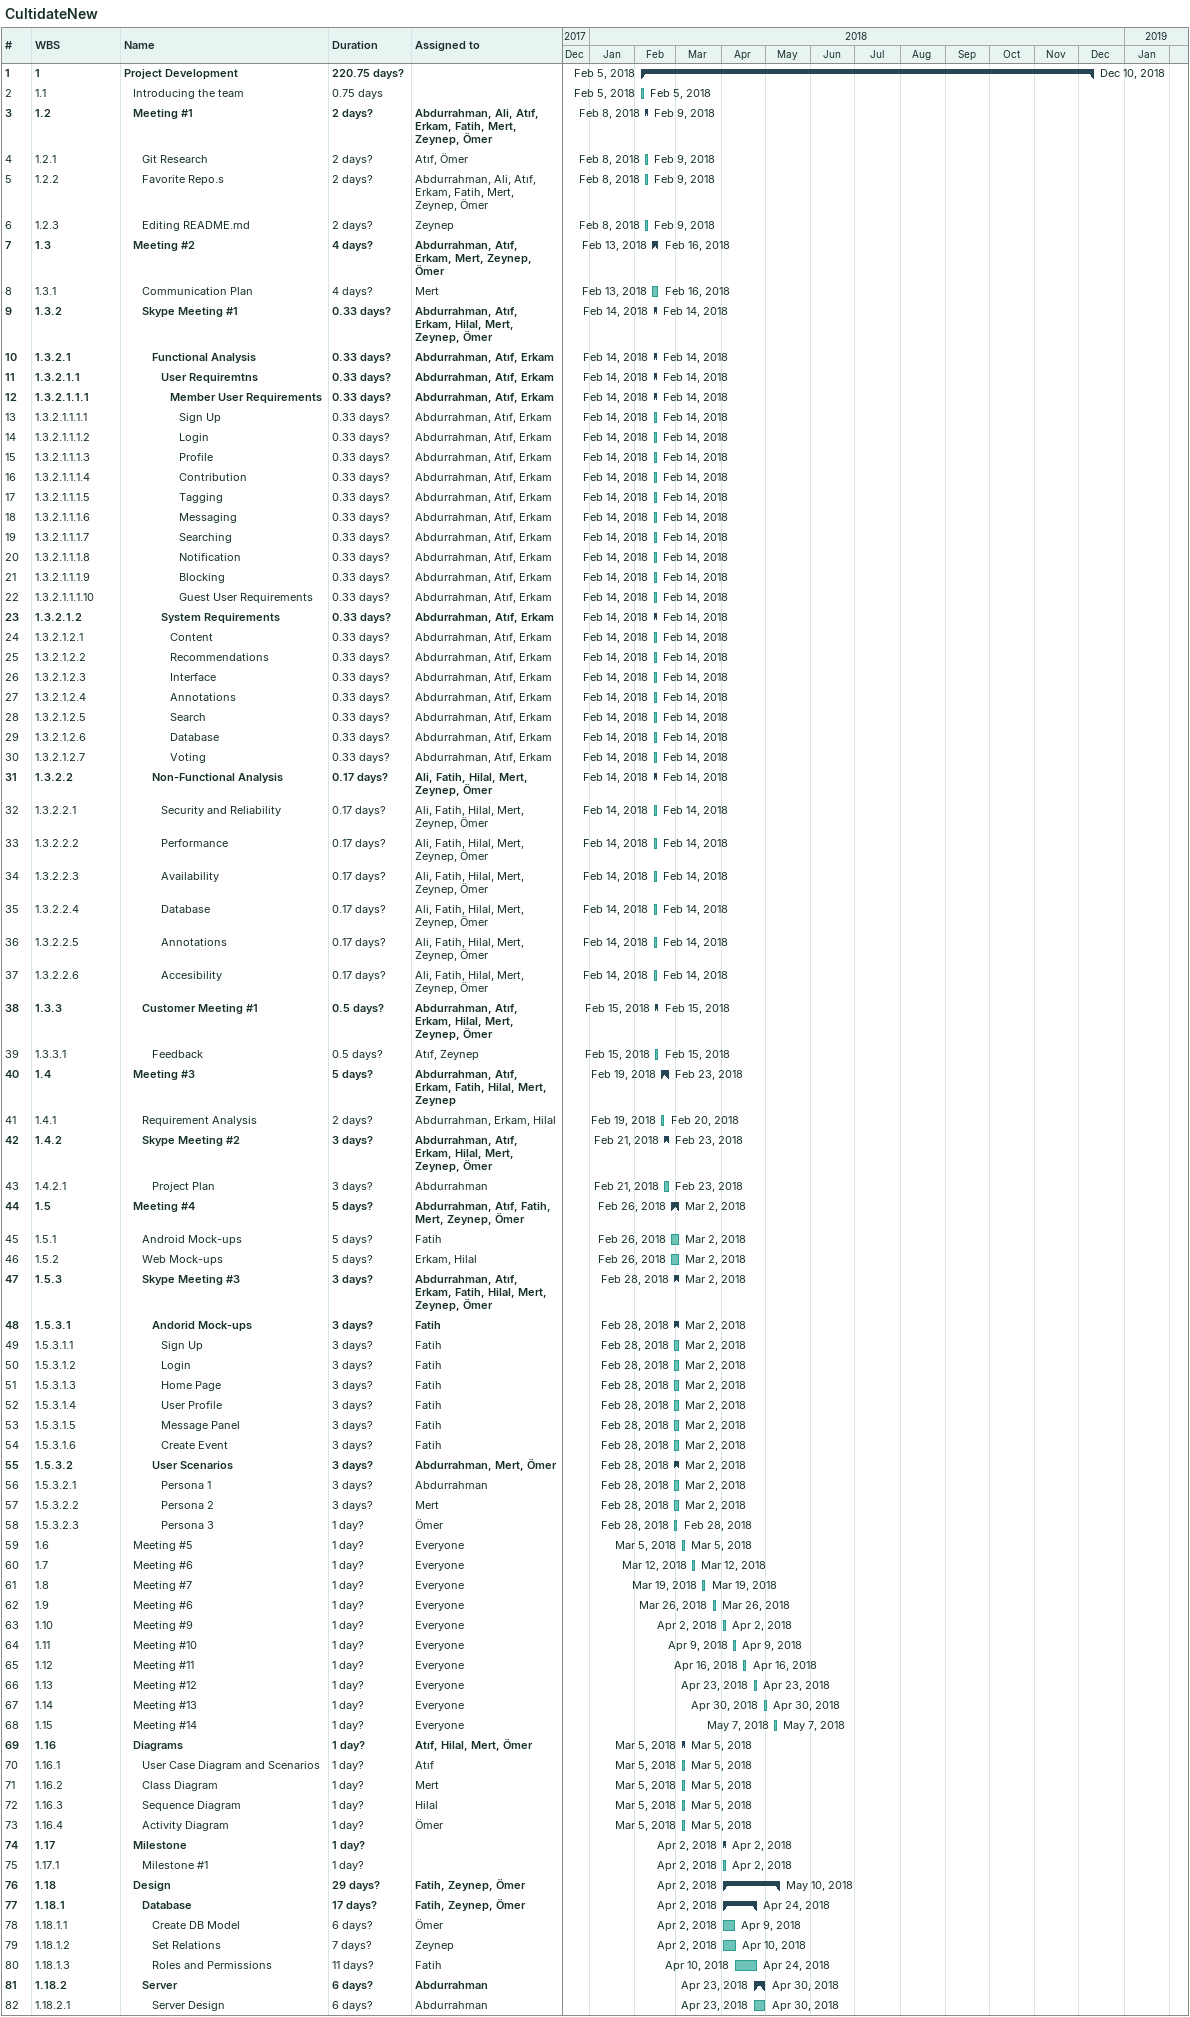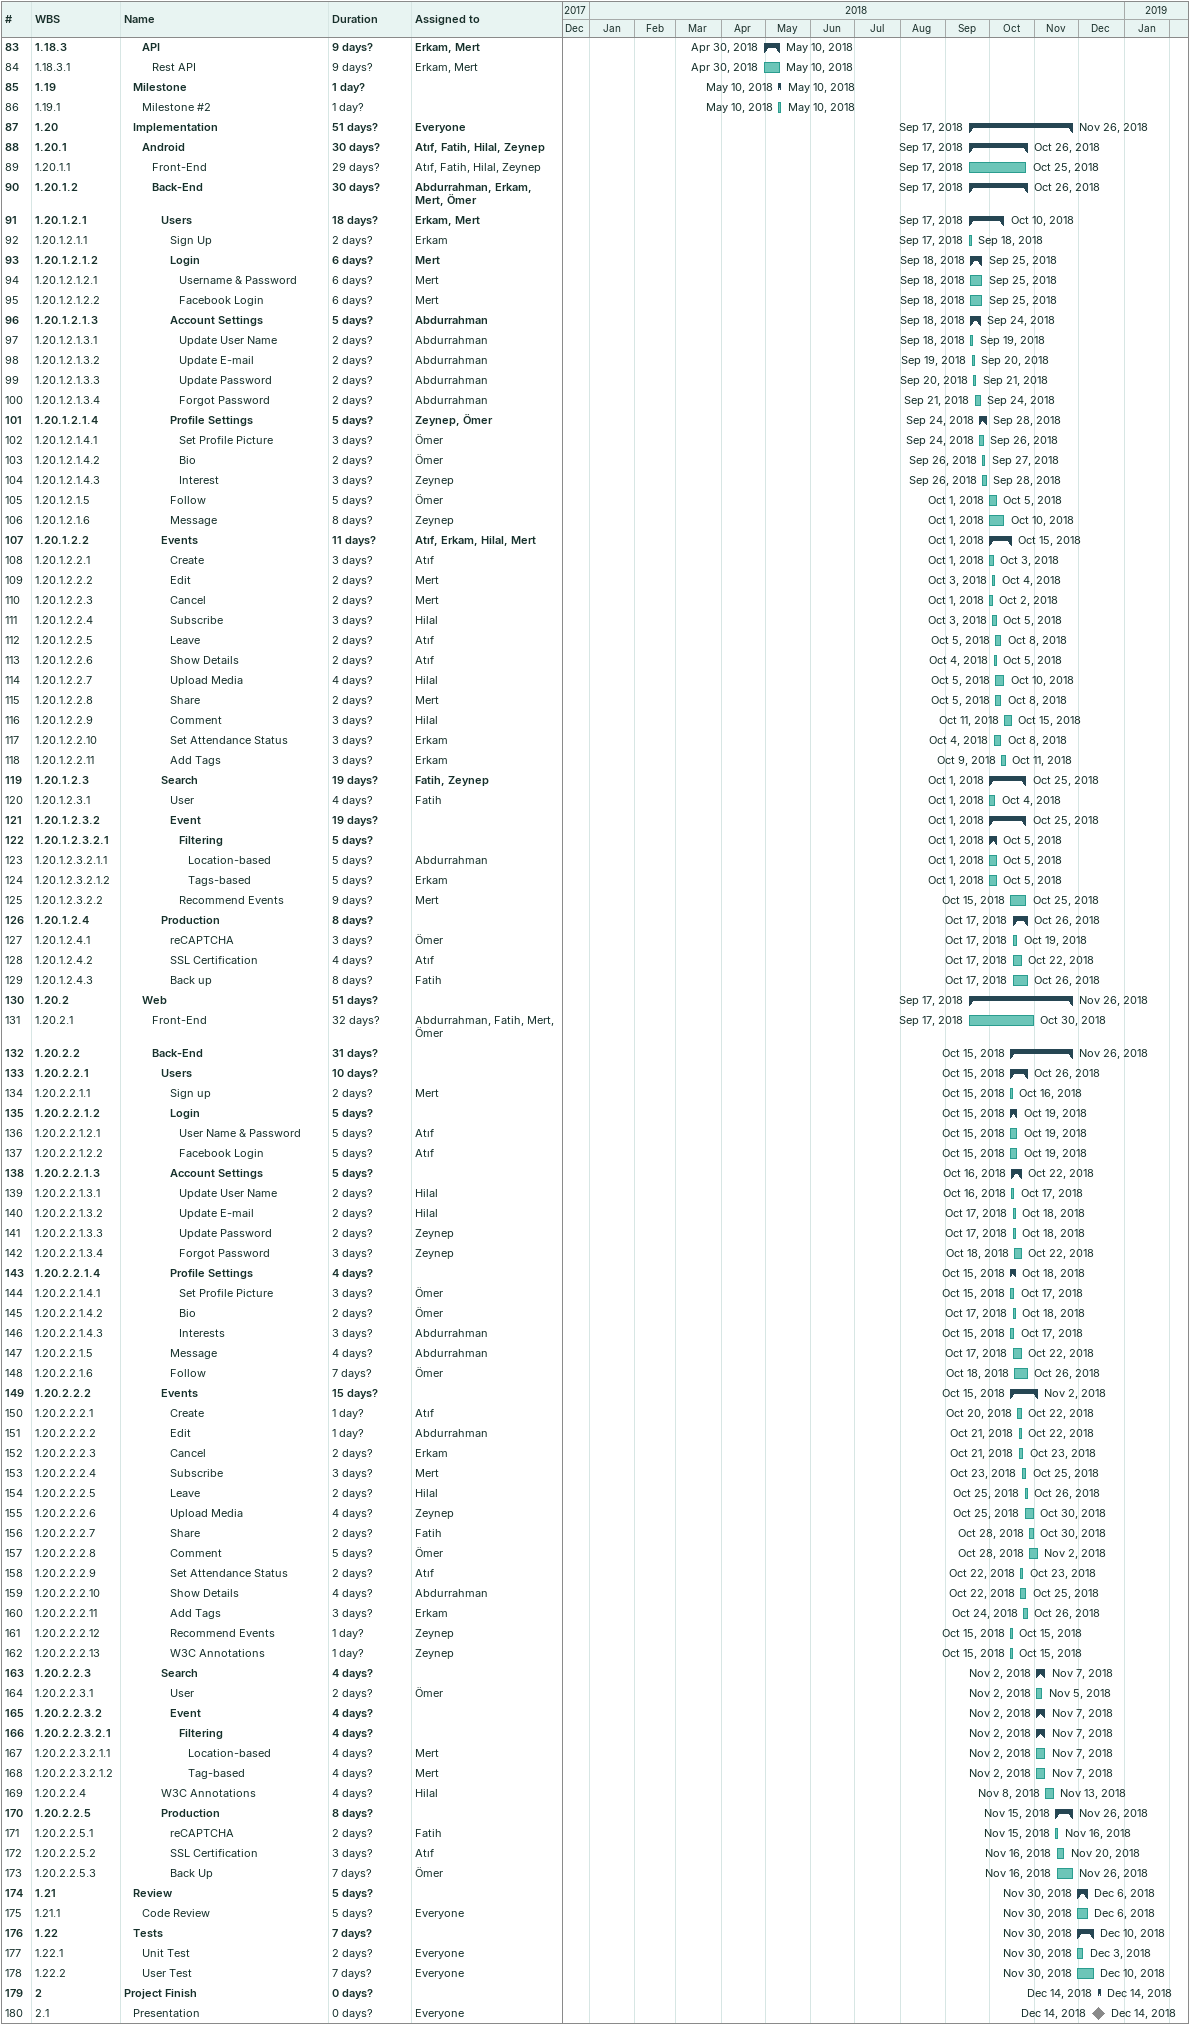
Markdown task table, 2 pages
CultidateNew

| ID | WBS | Task | Duration | Start | Finish | Resources |
|---|---|---|---|---|---|---|
| 1 | 1 | **Project Development** | 220.75d? | 2018-02-05 | 2018-12-10 |  |
| 2 | 1.1 | Introducing the team | 0.75d | 2018-02-05 | 2018-02-05 |  |
| 3 | 1.2 | **Meeting #1** | 2d? | 2018-02-08 | 2018-02-09 | Abdurrahman, Ali, Atıf, Erkam, Fatih, Mert, Zeynep, Ömer |
| 4 | 1.2.1 | Git Research | 2d? | 2018-02-08 | 2018-02-09 | Atıf, Ömer |
| 5 | 1.2.2 | Favorite Repo.s | 2d? | 2018-02-08 | 2018-02-09 | Abdurrahman, Ali, Atıf, Erkam, Fatih, Mert, Zeynep, Ömer |
| 6 | 1.2.3 | Editing README.md | 2d? | 2018-02-08 | 2018-02-09 | Zeynep |
| 7 | 1.3 | **Meeting #2** | 4d? | 2018-02-13 | 2018-02-16 | Abdurrahman, Atıf, Erkam, Mert, Zeynep, Ömer |
| 8 | 1.3.1 | Communication Plan | 4d? | 2018-02-13 | 2018-02-16 | Mert |
| 9 | 1.3.2 | **Skype Meeting #1** | 0.33d? | 2018-02-14 | 2018-02-14 | Abdurrahman, Atıf, Erkam, Hilal, Mert, Zeynep, Ömer |
| 10 | 1.3.2.1 | **Functional Analysis** | 0.33d? | 2018-02-14 | 2018-02-14 | Abdurrahman, Atıf, Erkam |
| 11 | 1.3.2.1.1 | **User Requiremtns** | 0.33d? | 2018-02-14 | 2018-02-14 | Abdurrahman, Atıf, Erkam |
| 12 | 1.3.2.1.1.1 | **Member User Requirements** | 0.33d? | 2018-02-14 | 2018-02-14 | Abdurrahman, Atıf, Erkam |
| 13 | 1.3.2.1.1.1.1 | Sign Up | 0.33d? | 2018-02-14 | 2018-02-14 | Abdurrahman, Atıf, Erkam |
| 14 | 1.3.2.1.1.1.2 | Login | 0.33d? | 2018-02-14 | 2018-02-14 | Abdurrahman, Atıf, Erkam |
| 15 | 1.3.2.1.1.1.3 | Profile | 0.33d? | 2018-02-14 | 2018-02-14 | Abdurrahman, Atıf, Erkam |
| 16 | 1.3.2.1.1.1.4 | Contribution | 0.33d? | 2018-02-14 | 2018-02-14 | Abdurrahman, Atıf, Erkam |
| 17 | 1.3.2.1.1.1.5 | Tagging | 0.33d? | 2018-02-14 | 2018-02-14 | Abdurrahman, Atıf, Erkam |
| 18 | 1.3.2.1.1.1.6 | Messaging | 0.33d? | 2018-02-14 | 2018-02-14 | Abdurrahman, Atıf, Erkam |
| 19 | 1.3.2.1.1.1.7 | Searching | 0.33d? | 2018-02-14 | 2018-02-14 | Abdurrahman, Atıf, Erkam |
| 20 | 1.3.2.1.1.1.8 | Notification | 0.33d? | 2018-02-14 | 2018-02-14 | Abdurrahman, Atıf, Erkam |
| 21 | 1.3.2.1.1.1.9 | Blocking | 0.33d? | 2018-02-14 | 2018-02-14 | Abdurrahman, Atıf, Erkam |
| 22 | 1.3.2.1.1.1.10 | Guest User Requirements | 0.33d? | 2018-02-14 | 2018-02-14 | Abdurrahman, Atıf, Erkam |
| 23 | 1.3.2.1.2 | **System Requirements** | 0.33d? | 2018-02-14 | 2018-02-14 | Abdurrahman, Atıf, Erkam |
| 24 | 1.3.2.1.2.1 | Content | 0.33d? | 2018-02-14 | 2018-02-14 | Abdurrahman, Atıf, Erkam |
| 25 | 1.3.2.1.2.2 | Recommendations | 0.33d? | 2018-02-14 | 2018-02-14 | Abdurrahman, Atıf, Erkam |
| 26 | 1.3.2.1.2.3 | Interface | 0.33d? | 2018-02-14 | 2018-02-14 | Abdurrahman, Atıf, Erkam |
| 27 | 1.3.2.1.2.4 | Annotations | 0.33d? | 2018-02-14 | 2018-02-14 | Abdurrahman, Atıf, Erkam |
| 28 | 1.3.2.1.2.5 | Search | 0.33d? | 2018-02-14 | 2018-02-14 | Abdurrahman, Atıf, Erkam |
| 29 | 1.3.2.1.2.6 | Database | 0.33d? | 2018-02-14 | 2018-02-14 | Abdurrahman, Atıf, Erkam |
| 30 | 1.3.2.1.2.7 | Voting | 0.33d? | 2018-02-14 | 2018-02-14 | Abdurrahman, Atıf, Erkam |
| 31 | 1.3.2.2 | **Non-Functional Analysis** | 0.17d? | 2018-02-14 | 2018-02-14 | Ali, Fatih, Hilal, Mert, Zeynep, Ömer |
| 32 | 1.3.2.2.1 | Security and Reliability | 0.17d? | 2018-02-14 | 2018-02-14 | Ali, Fatih, Hilal, Mert, Zeynep, Ömer |
| 33 | 1.3.2.2.2 | Performance | 0.17d? | 2018-02-14 | 2018-02-14 | Ali, Fatih, Hilal, Mert, Zeynep, Ömer |
| 34 | 1.3.2.2.3 | Availability | 0.17d? | 2018-02-14 | 2018-02-14 | Ali, Fatih, Hilal, Mert, Zeynep, Ömer |
| 35 | 1.3.2.2.4 | Database | 0.17d? | 2018-02-14 | 2018-02-14 | Ali, Fatih, Hilal, Mert, Zeynep, Ömer |
| 36 | 1.3.2.2.5 | Annotations | 0.17d? | 2018-02-14 | 2018-02-14 | Ali, Fatih, Hilal, Mert, Zeynep, Ömer |
| 37 | 1.3.2.2.6 | Accesibility | 0.17d? | 2018-02-14 | 2018-02-14 | Ali, Fatih, Hilal, Mert, Zeynep, Ömer |
| 38 | 1.3.3 | **Customer Meeting #1** | 0.5d? | 2018-02-15 | 2018-02-15 | Abdurrahman, Atıf, Erkam, Hilal, Mert, Zeynep, Ömer |
| 39 | 1.3.3.1 | Feedback | 0.5d? | 2018-02-15 | 2018-02-15 | Atıf, Zeynep |
| 40 | 1.4 | **Meeting #3** | 5d? | 2018-02-19 | 2018-02-23 | Abdurrahman, Atıf, Erkam, Fatih, Hilal, Mert, Zeynep |
| 41 | 1.4.1 | Requirement Analysis | 2d? | 2018-02-19 | 2018-02-20 | Abdurrahman, Erkam, Hilal |
| 42 | 1.4.2 | **Skype Meeting #2** | 3d? | 2018-02-21 | 2018-02-23 | Abdurrahman, Atıf, Erkam, Hilal, Mert, Zeynep, Ömer |
| 43 | 1.4.2.1 | Project Plan | 3d? | 2018-02-21 | 2018-02-23 | Abdurrahman |
| 44 | 1.5 | **Meeting #4** | 5d? | 2018-02-26 | 2018-03-02 | Abdurrahman, Atıf, Fatih, Mert, Zeynep, Ömer |
| 45 | 1.5.1 | Android Mock-ups | 5d? | 2018-02-26 | 2018-03-02 | Fatih |
| 46 | 1.5.2 | Web Mock-ups | 5d? | 2018-02-26 | 2018-03-02 | Erkam, Hilal |
| 47 | 1.5.3 | **Skype Meeting #3** | 3d? | 2018-02-28 | 2018-03-02 | Abdurrahman, Atıf, Erkam, Fatih, Hilal, Mert, Zeynep, Ömer |
| 48 | 1.5.3.1 | **Andorid Mock-ups** | 3d? | 2018-02-28 | 2018-03-02 | Fatih |
| 49 | 1.5.3.1.1 | Sign Up | 3d? | 2018-02-28 | 2018-03-02 | Fatih |
| 50 | 1.5.3.1.2 | Login | 3d? | 2018-02-28 | 2018-03-02 | Fatih |
| 51 | 1.5.3.1.3 | Home Page | 3d? | 2018-02-28 | 2018-03-02 | Fatih |
| 52 | 1.5.3.1.4 | User Profile | 3d? | 2018-02-28 | 2018-03-02 | Fatih |
| 53 | 1.5.3.1.5 | Message Panel | 3d? | 2018-02-28 | 2018-03-02 | Fatih |
| 54 | 1.5.3.1.6 | Create Event | 3d? | 2018-02-28 | 2018-03-02 | Fatih |
| 55 | 1.5.3.2 | **User Scenarios** | 3d? | 2018-02-28 | 2018-03-02 | Abdurrahman, Mert, Ömer |
| 56 | 1.5.3.2.1 | Persona 1 | 3d? | 2018-02-28 | 2018-03-02 | Abdurrahman |
| 57 | 1.5.3.2.2 | Persona 2 | 3d? | 2018-02-28 | 2018-03-02 | Mert |
| 58 | 1.5.3.2.3 | Persona 3 | 1d? | 2018-02-28 | 2018-02-28 | Ömer |
| 59 | 1.6 | Meeting #5 | 1d? | 2018-03-05 | 2018-03-05 | Everyone |
| 60 | 1.7 | Meeting #6 | 1d? | 2018-03-12 | 2018-03-12 | Everyone |
| 61 | 1.8 | Meeting #7 | 1d? | 2018-03-19 | 2018-03-19 | Everyone |
| 62 | 1.9 | Meeting #6 | 1d? | 2018-03-26 | 2018-03-26 | Everyone |
| 63 | 1.10 | Meeting #9 | 1d? | 2018-04-02 | 2018-04-02 | Everyone |
| 64 | 1.11 | Meeting #10 | 1d? | 2018-04-09 | 2018-04-09 | Everyone |
| 65 | 1.12 | Meeting #11 | 1d? | 2018-04-16 | 2018-04-16 | Everyone |
| 66 | 1.13 | Meeting #12 | 1d? | 2018-04-23 | 2018-04-23 | Everyone |
| 67 | 1.14 | Meeting #13 | 1d? | 2018-04-30 | 2018-04-30 | Everyone |
| 68 | 1.15 | Meeting #14 | 1d? | 2018-05-07 | 2018-05-07 | Everyone |
| 69 | 1.16 | **Diagrams** | 1d? | 2018-03-05 | 2018-03-05 | Atıf, Hilal, Mert, Ömer |
| 70 | 1.16.1 | User Case Diagram and Scenarios | 1d? | 2018-03-05 | 2018-03-05 | Atıf |
| 71 | 1.16.2 | Class Diagram | 1d? | 2018-03-05 | 2018-03-05 | Mert |
| 72 | 1.16.3 | Sequence Diagram | 1d? | 2018-03-05 | 2018-03-05 | Hilal |
| 73 | 1.16.4 | Activity Diagram | 1d? | 2018-03-05 | 2018-03-05 | Ömer |
| 74 | 1.17 | **Milestone** | 1d? | 2018-04-02 | 2018-04-02 |  |
| 75 | 1.17.1 | Milestone #1 | 1d? | 2018-04-02 | 2018-04-02 |  |
| 76 | 1.18 | **Design** | 29d? | 2018-04-02 | 2018-05-10 | Fatih, Zeynep, Ömer |
| 77 | 1.18.1 | **Database** | 17d? | 2018-04-02 | 2018-04-24 | Fatih, Zeynep, Ömer |
| 78 | 1.18.1.1 | Create DB Model | 6d? | 2018-04-02 | 2018-04-09 | Ömer |
| 79 | 1.18.1.2 | Set Relations | 7d? | 2018-04-02 | 2018-04-10 | Zeynep |
| 80 | 1.18.1.3 | Roles and Permissions | 11d? | 2018-04-10 | 2018-04-24 | Fatih |
| 81 | 1.18.2 | **Server** | 6d? | 2018-04-23 | 2018-04-30 | Abdurrahman |
| 82 | 1.18.2.1 | Server Design | 6d? | 2018-04-23 | 2018-04-30 | Abdurrahman |
| 83 | 1.18.3 | **API** | 9d? | 2018-04-30 | 2018-05-10 | Erkam, Mert |
| 84 | 1.18.3.1 | Rest API | 9d? | 2018-04-30 | 2018-05-10 | Erkam, Mert |
| 85 | 1.19 | **Milestone** | 1d? | 2018-05-10 | 2018-05-10 |  |
| 86 | 1.19.1 | Milestone #2 | 1d? | 2018-05-10 | 2018-05-10 |  |
| 87 | 1.20 | **Implementation** | 51d? | 2018-09-17 | 2018-11-26 | Everyone |
| 88 | 1.20.1 | **Android** | 30d? | 2018-09-17 | 2018-10-26 | Atıf, Fatih, Hilal, Zeynep |
| 89 | 1.20.1.1 | Front-End | 29d? | 2018-09-17 | 2018-10-25 | Atıf, Fatih, Hilal, Zeynep |
| 90 | 1.20.1.2 | **Back-End** | 30d? | 2018-09-17 | 2018-10-26 | Abdurrahman, Erkam, Mert, Ömer |
| 91 | 1.20.1.2.1 | **Users** | 18d? | 2018-09-17 | 2018-10-10 | Erkam, Mert |
| 92 | 1.20.1.2.1.1 | Sign Up | 2d? | 2018-09-17 | 2018-09-18 | Erkam |
| 93 | 1.20.1.2.1.2 | **Login** | 6d? | 2018-09-18 | 2018-09-25 | Mert |
| 94 | 1.20.1.2.1.2.1 | Username & Password | 6d? | 2018-09-18 | 2018-09-25 | Mert |
| 95 | 1.20.1.2.1.2.2 | Facebook Login | 6d? | 2018-09-18 | 2018-09-25 | Mert |
| 96 | 1.20.1.2.1.3 | **Account Settings** | 5d? | 2018-09-18 | 2018-09-24 | Abdurrahman |
| 97 | 1.20.1.2.1.3.1 | Update User Name | 2d? | 2018-09-18 | 2018-09-19 | Abdurrahman |
| 98 | 1.20.1.2.1.3.2 | Update E-mail | 2d? | 2018-09-19 | 2018-09-20 | Abdurrahman |
| 99 | 1.20.1.2.1.3.3 | Update Password | 2d? | 2018-09-20 | 2018-09-21 | Abdurrahman |
| 100 | 1.20.1.2.1.3.4 | Forgot Password | 2d? | 2018-09-21 | 2018-09-24 | Abdurrahman |
| 101 | 1.20.1.2.1.4 | **Profile Settings** | 5d? | 2018-09-24 | 2018-09-28 | Zeynep, Ömer |
| 102 | 1.20.1.2.1.4.1 | Set Profile Picture | 3d? | 2018-09-24 | 2018-09-26 | Ömer |
| 103 | 1.20.1.2.1.4.2 | Bio | 2d? | 2018-09-26 | 2018-09-27 | Ömer |
| 104 | 1.20.1.2.1.4.3 | Interest | 3d? | 2018-09-26 | 2018-09-28 | Zeynep |
| 105 | 1.20.1.2.1.5 | Follow | 5d? | 2018-10-01 | 2018-10-05 | Ömer |
| 106 | 1.20.1.2.1.6 | Message | 8d? | 2018-10-01 | 2018-10-10 | Zeynep |
| 107 | 1.20.1.2.2 | **Events** | 11d? | 2018-10-01 | 2018-10-15 | Atıf, Erkam, Hilal, Mert |
| 108 | 1.20.1.2.2.1 | Create | 3d? | 2018-10-01 | 2018-10-03 | Atıf |
| 109 | 1.20.1.2.2.2 | Edit | 2d? | 2018-10-03 | 2018-10-04 | Mert |
| 110 | 1.20.1.2.2.3 | Cancel | 2d? | 2018-10-01 | 2018-10-02 | Mert |
| 111 | 1.20.1.2.2.4 | Subscribe | 3d? | 2018-10-03 | 2018-10-05 | Hilal |
| 112 | 1.20.1.2.2.5 | Leave | 2d? | 2018-10-05 | 2018-10-08 | Atıf |
| 113 | 1.20.1.2.2.6 | Show Details | 2d? | 2018-10-04 | 2018-10-05 | Atıf |
| 114 | 1.20.1.2.2.7 | Upload Media | 4d? | 2018-10-05 | 2018-10-10 | Hilal |
| 115 | 1.20.1.2.2.8 | Share | 2d? | 2018-10-05 | 2018-10-08 | Mert |
| 116 | 1.20.1.2.2.9 | Comment | 3d? | 2018-10-11 | 2018-10-15 | Hilal |
| 117 | 1.20.1.2.2.10 | Set Attendance Status | 3d? | 2018-10-04 | 2018-10-08 | Erkam |
| 118 | 1.20.1.2.2.11 | Add Tags | 3d? | 2018-10-09 | 2018-10-11 | Erkam |
| 119 | 1.20.1.2.3 | **Search** | 19d? | 2018-10-01 | 2018-10-25 | Fatih, Zeynep |
| 120 | 1.20.1.2.3.1 | User | 4d? | 2018-10-01 | 2018-10-04 | Fatih |
| 121 | 1.20.1.2.3.2 | **Event** | 19d? | 2018-10-01 | 2018-10-25 |  |
| 122 | 1.20.1.2.3.2.1 | **Filtering** | 5d? | 2018-10-01 | 2018-10-05 |  |
| 123 | 1.20.1.2.3.2.1.1 | Location-based | 5d? | 2018-10-01 | 2018-10-05 | Abdurrahman |
| 124 | 1.20.1.2.3.2.1.2 | Tags-based | 5d? | 2018-10-01 | 2018-10-05 | Erkam |
| 125 | 1.20.1.2.3.2.2 | Recommend Events | 9d? | 2018-10-15 | 2018-10-25 | Mert |
| 126 | 1.20.1.2.4 | **Production** | 8d? | 2018-10-17 | 2018-10-26 |  |
| 127 | 1.20.1.2.4.1 | reCAPTCHA | 3d? | 2018-10-17 | 2018-10-19 | Ömer |
| 128 | 1.20.1.2.4.2 | SSL Certification | 4d? | 2018-10-17 | 2018-10-22 | Atıf |
| 129 | 1.20.1.2.4.3 | Back up | 8d? | 2018-10-17 | 2018-10-26 | Fatih |
| 130 | 1.20.2 | **Web** | 51d? | 2018-09-17 | 2018-11-26 |  |
| 131 | 1.20.2.1 | Front-End | 32d? | 2018-09-17 | 2018-10-30 | Abdurrahman, Fatih, Mert, Ömer |
| 132 | 1.20.2.2 | **Back-End** | 31d? | 2018-10-15 | 2018-11-26 |  |
| 133 | 1.20.2.2.1 | **Users** | 10d? | 2018-10-15 | 2018-10-26 |  |
| 134 | 1.20.2.2.1.1 | Sign up | 2d? | 2018-10-15 | 2018-10-16 | Mert |
| 135 | 1.20.2.2.1.2 | **Login** | 5d? | 2018-10-15 | 2018-10-19 |  |
| 136 | 1.20.2.2.1.2.1 | User Name & Password | 5d? | 2018-10-15 | 2018-10-19 | Atıf |
| 137 | 1.20.2.2.1.2.2 | Facebook Login | 5d? | 2018-10-15 | 2018-10-19 | Atıf |
| 138 | 1.20.2.2.1.3 | **Account Settings** | 5d? | 2018-10-16 | 2018-10-22 |  |
| 139 | 1.20.2.2.1.3.1 | Update User Name | 2d? | 2018-10-16 | 2018-10-17 | Hilal |
| 140 | 1.20.2.2.1.3.2 | Update E-mail | 2d? | 2018-10-17 | 2018-10-18 | Hilal |
| 141 | 1.20.2.2.1.3.3 | Update Password | 2d? | 2018-10-17 | 2018-10-18 | Zeynep |
| 142 | 1.20.2.2.1.3.4 | Forgot Password | 3d? | 2018-10-18 | 2018-10-22 | Zeynep |
| 143 | 1.20.2.2.1.4 | **Profile Settings** | 4d? | 2018-10-15 | 2018-10-18 |  |
| 144 | 1.20.2.2.1.4.1 | Set Profile Picture | 3d? | 2018-10-15 | 2018-10-17 | Ömer |
| 145 | 1.20.2.2.1.4.2 | Bio | 2d? | 2018-10-17 | 2018-10-18 | Ömer |
| 146 | 1.20.2.2.1.4.3 | Interests | 3d? | 2018-10-15 | 2018-10-17 | Abdurrahman |
| 147 | 1.20.2.2.1.5 | Message | 4d? | 2018-10-17 | 2018-10-22 | Abdurrahman |
| 148 | 1.20.2.2.1.6 | Follow | 7d? | 2018-10-18 | 2018-10-26 | Ömer |
| 149 | 1.20.2.2.2 | **Events** | 15d? | 2018-10-15 | 2018-11-02 |  |
| 150 | 1.20.2.2.2.1 | Create | 1d? | 2018-10-20 | 2018-10-22 | Atıf |
| 151 | 1.20.2.2.2.2 | Edit | 1d? | 2018-10-21 | 2018-10-22 | Abdurrahman |
| 152 | 1.20.2.2.2.3 | Cancel | 2d? | 2018-10-21 | 2018-10-23 | Erkam |
| 153 | 1.20.2.2.2.4 | Subscribe | 3d? | 2018-10-23 | 2018-10-25 | Mert |
| 154 | 1.20.2.2.2.5 | Leave | 2d? | 2018-10-25 | 2018-10-26 | Hilal |
| 155 | 1.20.2.2.2.6 | Upload Media | 4d? | 2018-10-25 | 2018-10-30 | Zeynep |
| 156 | 1.20.2.2.2.7 | Share | 2d? | 2018-10-28 | 2018-10-30 | Fatih |
| 157 | 1.20.2.2.2.8 | Comment | 5d? | 2018-10-28 | 2018-11-02 | Ömer |
| 158 | 1.20.2.2.2.9 | Set Attendance Status | 2d? | 2018-10-22 | 2018-10-23 | Atıf |
| 159 | 1.20.2.2.2.10 | Show Details | 4d? | 2018-10-22 | 2018-10-25 | Abdurrahman |
| 160 | 1.20.2.2.2.11 | Add Tags | 3d? | 2018-10-24 | 2018-10-26 | Erkam |
| 161 | 1.20.2.2.2.12 | Recommend Events | 1d? | 2018-10-15 | 2018-10-15 | Zeynep |
| 162 | 1.20.2.2.2.13 | W3C Annotations | 1d? | 2018-10-15 | 2018-10-15 | Zeynep |
| 163 | 1.20.2.2.3 | **Search** | 4d? | 2018-11-02 | 2018-11-07 |  |
| 164 | 1.20.2.2.3.1 | User | 2d? | 2018-11-02 | 2018-11-05 | Ömer |
| 165 | 1.20.2.2.3.2 | **Event** | 4d? | 2018-11-02 | 2018-11-07 |  |
| 166 | 1.20.2.2.3.2.1 | **Filtering** | 4d? | 2018-11-02 | 2018-11-07 |  |
| 167 | 1.20.2.2.3.2.1.1 | Location-based | 4d? | 2018-11-02 | 2018-11-07 | Mert |
| 168 | 1.20.2.2.3.2.1.2 | Tag-based | 4d? | 2018-11-02 | 2018-11-07 | Mert |
| 169 | 1.20.2.2.4 | W3C Annotations | 4d? | 2018-11-08 | 2018-11-13 | Hilal |
| 170 | 1.20.2.2.5 | **Production** | 8d? | 2018-11-15 | 2018-11-26 |  |
| 171 | 1.20.2.2.5.1 | reCAPTCHA | 2d? | 2018-11-15 | 2018-11-16 | Fatih |
| 172 | 1.20.2.2.5.2 | SSL Certification | 3d? | 2018-11-16 | 2018-11-20 | Atıf |
| 173 | 1.20.2.2.5.3 | Back Up | 7d? | 2018-11-16 | 2018-11-26 | Ömer |
| 174 | 1.21 | **Review** | 5d? | 2018-11-30 | 2018-12-06 |  |
| 175 | 1.21.1 | Code Review | 5d? | 2018-11-30 | 2018-12-06 | Everyone |
| 176 | 1.22 | **Tests** | 7d? | 2018-11-30 | 2018-12-10 |  |
| 177 | 1.22.1 | Unit Test | 2d? | 2018-11-30 | 2018-12-03 | Everyone |
| 178 | 1.22.2 | User Test | 7d? | 2018-11-30 | 2018-12-10 | Everyone |
| 179 | 2 | **Project Finish** | 0d? | 2018-12-14 | 2018-12-14 |  |
| 180 | 2.1 | Presentation | 0d? | 2018-12-14 | 2018-12-14 | Everyone |
